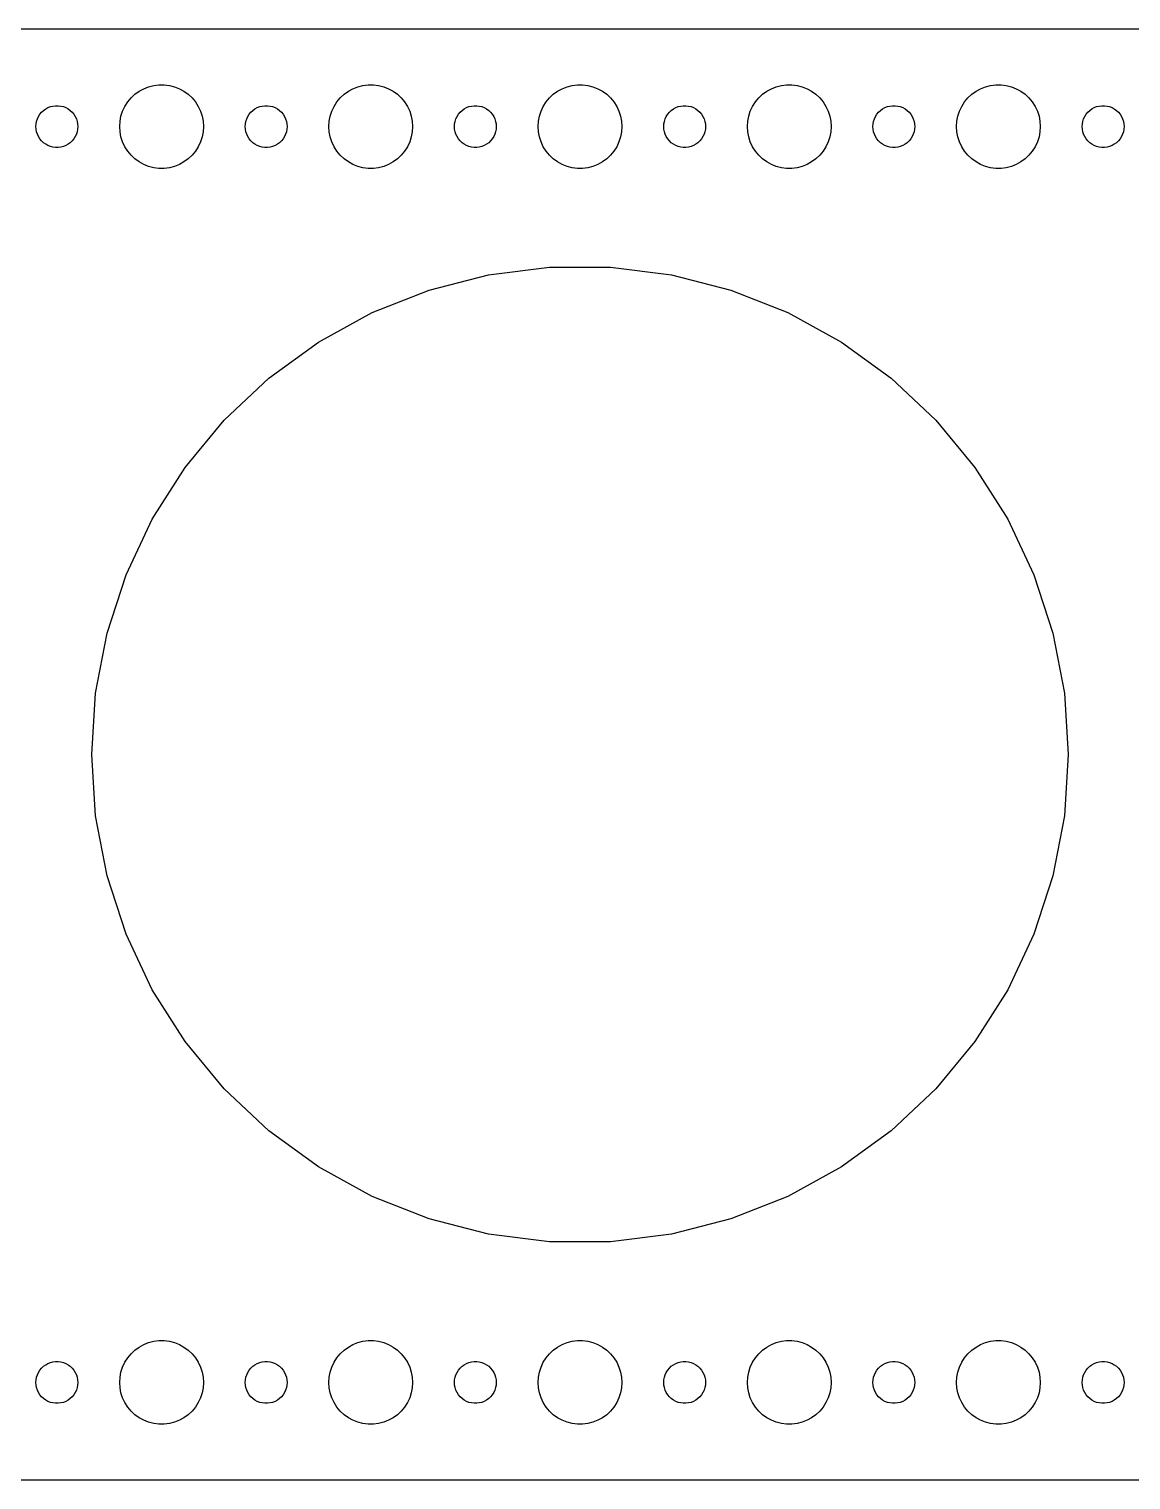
# Model space of a CAD drawing. Header units: metres. Extents: x -202 to 202, y 62 to 280.
# Drawn here: x -114.5 to -35.5, y 176 to 280 of the extents above; entities that cross this region are included whole.
import ezdxf

# ---------------------------------------------------------------- set-up
doc = ezdxf.new("R2010")
doc.units = ezdxf.units.M

msp = doc.modelspace()

# ---------------------------------------------------------------- linework, layer by layer
for p, q in [((197.314, 279.99), (-197.314, 279.99)), ((-106.607, 275.533), (-106.277, 275.714)), ((-106.277, 275.714), (-105.927, 275.853)), ((-105.927, 275.853), (-105.562, 275.947)), ((-105.562, 275.947), (-105.188, 275.994)), ((-105.188, 275.994), (-104.812, 275.994)), ((-104.812, 275.994), (-104.438, 275.947)), ((-104.438, 275.947), (-104.073, 275.853)), ((-104.073, 275.853), (-103.723, 275.714)), ((-103.723, 275.714), (-103.393, 275.533)), ((-91.6075, 275.533), (-91.2773, 275.714)), ((-91.2773, 275.714), (-90.927, 275.853)), ((-90.927, 275.853), (-90.5621, 275.947)), ((-90.5621, 275.947), (-90.1884, 275.994)), ((-90.1884, 275.994), (-89.8116, 275.994)), ((-89.8116, 275.994), (-89.4379, 275.947)), ((-89.4379, 275.947), (-89.073, 275.853)), ((-89.073, 275.853), (-88.7227, 275.714)), ((-88.7227, 275.714), (-88.3925, 275.533)), ((-76.6075, 275.533), (-76.2773, 275.714)), ((-76.2773, 275.714), (-75.927, 275.853)), ((-75.927, 275.853), (-75.5621, 275.947)), ((-75.5621, 275.947), (-75.1884, 275.994)), ((-75.1884, 275.994), (-74.8116, 275.994)), ((-74.8116, 275.994), (-74.4379, 275.947)), ((-74.4379, 275.947), (-74.073, 275.853)), ((-74.073, 275.853), (-73.7227, 275.714)), ((-73.7227, 275.714), (-73.3925, 275.533)), ((-61.6075, 275.533), (-61.2773, 275.714)), ((-61.2773, 275.714), (-60.927, 275.853)), ((-60.927, 275.853), (-60.5621, 275.947)), ((-60.5621, 275.947), (-60.1884, 275.994)), ((-60.1884, 275.994), (-59.8116, 275.994)), ((-59.8116, 275.994), (-59.4379, 275.947)), ((-59.4379, 275.947), (-59.0729, 275.853)), ((-59.0729, 275.853), (-58.7227, 275.714)), ((-58.7227, 275.714), (-58.3925, 275.533)), ((-46.6075, 275.533), (-46.2773, 275.714)), ((-46.2773, 275.714), (-45.927, 275.853)), ((-45.927, 275.853), (-45.5621, 275.947)), ((-45.5621, 275.947), (-45.1884, 275.994)), ((-45.1884, 275.994), (-44.8116, 275.994)), ((-44.8116, 275.994), (-44.4379, 275.947)), ((-44.4379, 275.947), (-44.0729, 275.853)), ((-44.0729, 275.853), (-43.7227, 275.714)), ((-43.7227, 275.714), (-43.3925, 275.533)), ((-107.629, 274.445), (-107.427, 274.763)), ((-107.427, 274.763), (-107.187, 275.054)), ((-107.187, 275.054), (-106.912, 275.312)), ((-106.912, 275.312), (-106.607, 275.533)), ((-103.393, 275.533), (-103.088, 275.312)), ((-103.088, 275.312), (-102.813, 275.054)), ((-102.813, 275.054), (-102.573, 274.763)), ((-102.573, 274.763), (-102.371, 274.445)), ((-92.6289, 274.445), (-92.427, 274.763)), ((-92.427, 274.763), (-92.1869, 275.054)), ((-92.1869, 275.054), (-91.9123, 275.312)), ((-91.9123, 275.312), (-91.6075, 275.533)), ((-88.3925, 275.533), (-88.0877, 275.312)), ((-88.0877, 275.312), (-87.8131, 275.054)), ((-87.8131, 275.054), (-87.573, 274.763)), ((-87.573, 274.763), (-87.3711, 274.445)), ((-77.6289, 274.445), (-77.427, 274.763)), ((-77.427, 274.763), (-77.1869, 275.054)), ((-77.1869, 275.054), (-76.9123, 275.312)), ((-76.9123, 275.312), (-76.6075, 275.533)), ((-73.3925, 275.533), (-73.0877, 275.312)), ((-73.0877, 275.312), (-72.8131, 275.054)), ((-72.8131, 275.054), (-72.573, 274.763)), ((-72.573, 274.763), (-72.3711, 274.445)), ((-62.6289, 274.445), (-62.427, 274.763)), ((-62.427, 274.763), (-62.1869, 275.054)), ((-62.1869, 275.054), (-61.9123, 275.312)), ((-61.9123, 275.312), (-61.6075, 275.533)), ((-58.3925, 275.533), (-58.0877, 275.312)), ((-58.0877, 275.312), (-57.8131, 275.054)), ((-57.8131, 275.054), (-57.5729, 274.763)), ((-57.5729, 274.763), (-57.3711, 274.445)), ((-47.6289, 274.445), (-47.427, 274.763)), ((-47.427, 274.763), (-47.1869, 275.054)), ((-47.1869, 275.054), (-46.9123, 275.312)), ((-46.9123, 275.312), (-46.6075, 275.533)), ((-43.3925, 275.533), (-43.0877, 275.312)), ((-43.0877, 275.312), (-42.8131, 275.054)), ((-42.8131, 275.054), (-42.5729, 274.763)), ((-42.5729, 274.763), (-42.3711, 274.445)), ((-113.953, 273.373), (-113.895, 273.552)), ((-113.895, 273.552), (-113.814, 273.723)), ((-113.814, 273.723), (-113.714, 273.882)), ((-113.714, 273.882), (-113.593, 274.027)), ((-113.593, 274.027), (-113.456, 274.156)), ((-113.456, 274.156), (-113.304, 274.266)), ((-113.304, 274.266), (-113.139, 274.357)), ((-113.139, 274.357), (-112.964, 274.427)), ((-112.964, 274.427), (-112.781, 274.473)), ((-112.781, 274.473), (-112.594, 274.497)), ((-112.594, 274.497), (-112.406, 274.497)), ((-112.406, 274.497), (-112.219, 274.473)), ((-112.219, 274.473), (-112.036, 274.427)), ((-112.036, 274.427), (-111.861, 274.357)), ((-111.861, 274.357), (-111.696, 274.266)), ((-111.696, 274.266), (-111.544, 274.156)), ((-111.544, 274.156), (-111.407, 274.027)), ((-111.407, 274.027), (-111.286, 273.882)), ((-111.286, 273.882), (-111.186, 273.723)), ((-111.186, 273.723), (-111.105, 273.552)), ((-111.105, 273.552), (-111.047, 273.373)), ((-107.976, 273.376), (-107.906, 273.746)), ((-107.906, 273.746), (-107.789, 274.104)), ((-107.789, 274.104), (-107.629, 274.445)), ((-102.371, 274.445), (-102.211, 274.104)), ((-102.211, 274.104), (-102.094, 273.746)), ((-102.094, 273.746), (-102.024, 273.376)), ((-98.9529, 273.373), (-98.8947, 273.552)), ((-98.8947, 273.552), (-98.8145, 273.723)), ((-98.8145, 273.723), (-98.7135, 273.882)), ((-98.7135, 273.882), (-98.5934, 274.027)), ((-98.5934, 274.027), (-98.4561, 274.156)), ((-98.4561, 274.156), (-98.3037, 274.266)), ((-98.3037, 274.266), (-98.1387, 274.357)), ((-98.1387, 274.357), (-97.9635, 274.427)), ((-97.9635, 274.427), (-97.7811, 274.473)), ((-97.7811, 274.473), (-97.5942, 274.497)), ((-97.5942, 274.497), (-97.4058, 274.497)), ((-97.4058, 274.497), (-97.2189, 274.473)), ((-97.2189, 274.473), (-97.0365, 274.427)), ((-97.0365, 274.427), (-96.8613, 274.357)), ((-96.8613, 274.357), (-96.6963, 274.266)), ((-96.6963, 274.266), (-96.5439, 274.156)), ((-96.5439, 274.156), (-96.4065, 274.027)), ((-96.4065, 274.027), (-96.2865, 273.882)), ((-96.2865, 273.882), (-96.1855, 273.723)), ((-96.1855, 273.723), (-96.1053, 273.552)), ((-96.1053, 273.552), (-96.0471, 273.373)), ((-92.9763, 273.376), (-92.9057, 273.746)), ((-92.9057, 273.746), (-92.7893, 274.104)), ((-92.7893, 274.104), (-92.6289, 274.445)), ((-87.3711, 274.445), (-87.2107, 274.104)), ((-87.2107, 274.104), (-87.0943, 273.746)), ((-87.0943, 273.746), (-87.0237, 273.376)), ((-83.9529, 273.373), (-83.8947, 273.552)), ((-83.8947, 273.552), (-83.8145, 273.723)), ((-83.8145, 273.723), (-83.7135, 273.882)), ((-83.7135, 273.882), (-83.5934, 274.027)), ((-83.5934, 274.027), (-83.4561, 274.156)), ((-83.4561, 274.156), (-83.3037, 274.266)), ((-83.3037, 274.266), (-83.1387, 274.357)), ((-83.1387, 274.357), (-82.9635, 274.427)), ((-82.9635, 274.427), (-82.7811, 274.473)), ((-82.7811, 274.473), (-82.5942, 274.497)), ((-82.5942, 274.497), (-82.4058, 274.497)), ((-82.4058, 274.497), (-82.2189, 274.473)), ((-82.2189, 274.473), (-82.0365, 274.427)), ((-82.0365, 274.427), (-81.8613, 274.357)), ((-81.8613, 274.357), (-81.6963, 274.266)), ((-81.6963, 274.266), (-81.5439, 274.156)), ((-81.5439, 274.156), (-81.4065, 274.027)), ((-81.4065, 274.027), (-81.2865, 273.882)), ((-81.2865, 273.882), (-81.1855, 273.723)), ((-81.1855, 273.723), (-81.1053, 273.552)), ((-81.1053, 273.552), (-81.0471, 273.373)), ((-77.9763, 273.376), (-77.9057, 273.746)), ((-77.9057, 273.746), (-77.7893, 274.104)), ((-77.7893, 274.104), (-77.6289, 274.445)), ((-72.3711, 274.445), (-72.2107, 274.104)), ((-72.2107, 274.104), (-72.0943, 273.746)), ((-72.0943, 273.746), (-72.0237, 273.376)), ((-68.9529, 273.373), (-68.8947, 273.552)), ((-68.8947, 273.552), (-68.8145, 273.723)), ((-68.8145, 273.723), (-68.7135, 273.882)), ((-68.7135, 273.882), (-68.5934, 274.027)), ((-68.5934, 274.027), (-68.4561, 274.156)), ((-68.4561, 274.156), (-68.3037, 274.266)), ((-68.3037, 274.266), (-68.1387, 274.357)), ((-68.1387, 274.357), (-67.9635, 274.427)), ((-67.9635, 274.427), (-67.7811, 274.473)), ((-67.7811, 274.473), (-67.5942, 274.497)), ((-67.5942, 274.497), (-67.4058, 274.497)), ((-67.4058, 274.497), (-67.2189, 274.473)), ((-67.2189, 274.473), (-67.0365, 274.427)), ((-67.0365, 274.427), (-66.8613, 274.357)), ((-66.8613, 274.357), (-66.6963, 274.266)), ((-66.6963, 274.266), (-66.5439, 274.156)), ((-66.5439, 274.156), (-66.4065, 274.027)), ((-66.4065, 274.027), (-66.2865, 273.882)), ((-66.2865, 273.882), (-66.1855, 273.723)), ((-66.1855, 273.723), (-66.1053, 273.552)), ((-66.1053, 273.552), (-66.0471, 273.373)), ((-62.9763, 273.376), (-62.9057, 273.746)), ((-62.9057, 273.746), (-62.7893, 274.104)), ((-62.7893, 274.104), (-62.6289, 274.445)), ((-57.3711, 274.445), (-57.2107, 274.104)), ((-57.2107, 274.104), (-57.0942, 273.746)), ((-57.0942, 273.746), (-57.0237, 273.376)), ((-53.9529, 273.373), (-53.8947, 273.552)), ((-53.8947, 273.552), (-53.8145, 273.723)), ((-53.8145, 273.723), (-53.7135, 273.882)), ((-53.7135, 273.882), (-53.5934, 274.027)), ((-53.5934, 274.027), (-53.4561, 274.156)), ((-53.4561, 274.156), (-53.3037, 274.266)), ((-53.3037, 274.266), (-53.1387, 274.357)), ((-53.1387, 274.357), (-52.9635, 274.427)), ((-52.9635, 274.427), (-52.7811, 274.473)), ((-52.7811, 274.473), (-52.5942, 274.497)), ((-52.5942, 274.497), (-52.4058, 274.497)), ((-52.4058, 274.497), (-52.2189, 274.473)), ((-52.2189, 274.473), (-52.0365, 274.427)), ((-52.0365, 274.427), (-51.8613, 274.357)), ((-51.8613, 274.357), (-51.6963, 274.266)), ((-51.6963, 274.266), (-51.5439, 274.156)), ((-51.5439, 274.156), (-51.4065, 274.027)), ((-51.4065, 274.027), (-51.2865, 273.882)), ((-51.2865, 273.882), (-51.1855, 273.723)), ((-51.1855, 273.723), (-51.1053, 273.552)), ((-51.1053, 273.552), (-51.0471, 273.373)), ((-47.9763, 273.376), (-47.9057, 273.746)), ((-47.9057, 273.746), (-47.7893, 274.104)), ((-47.7893, 274.104), (-47.6289, 274.445)), ((-42.3711, 274.445), (-42.2107, 274.104)), ((-42.2107, 274.104), (-42.0942, 273.746)), ((-42.0942, 273.746), (-42.0237, 273.376)), ((-38.9529, 273.373), (-38.8947, 273.552)), ((-38.8947, 273.552), (-38.8145, 273.723)), ((-38.8145, 273.723), (-38.7135, 273.882)), ((-38.7135, 273.882), (-38.5934, 274.027)), ((-38.5934, 274.027), (-38.4561, 274.156)), ((-38.4561, 274.156), (-38.3037, 274.266)), ((-38.3037, 274.266), (-38.1387, 274.357)), ((-38.1387, 274.357), (-37.9635, 274.427)), ((-37.9635, 274.427), (-37.7811, 274.473)), ((-37.7811, 274.473), (-37.5942, 274.497)), ((-37.5942, 274.497), (-37.4058, 274.497)), ((-37.4058, 274.497), (-37.2189, 274.473)), ((-37.2189, 274.473), (-37.0365, 274.427)), ((-37.0365, 274.427), (-36.8613, 274.357)), ((-36.8613, 274.357), (-36.6963, 274.266)), ((-36.6963, 274.266), (-36.5439, 274.156)), ((-36.5439, 274.156), (-36.4065, 274.027)), ((-36.4065, 274.027), (-36.2865, 273.882)), ((-36.2865, 273.882), (-36.1855, 273.723)), ((-36.1855, 273.723), (-36.1053, 273.552)), ((-36.1053, 273.552), (-36.0471, 273.373)), ((-114, 273), (-113.988, 273.188)), ((-113.988, 272.812), (-114, 273)), ((-113.988, 273.188), (-113.953, 273.373)), ((-113.953, 272.627), (-113.988, 272.812)), ((-113.895, 272.448), (-113.953, 272.627)), ((-113.814, 272.277), (-113.895, 272.448)), ((-111.105, 272.448), (-111.186, 272.277)), ((-111.047, 272.627), (-111.105, 272.448)), ((-111.047, 273.373), (-111.012, 273.188)), ((-111.012, 272.812), (-111.047, 272.627)), ((-111.012, 273.188), (-111, 273)), ((-111, 273), (-111.012, 272.812)), ((-108, 273), (-107.976, 273.376)), ((-107.976, 272.624), (-108, 273)), ((-107.906, 272.254), (-107.976, 272.624)), ((-102.024, 272.624), (-102.094, 272.254)), ((-102.024, 273.376), (-102, 273)), ((-102, 273), (-102.024, 272.624)), ((-99, 273), (-98.9882, 273.188)), ((-98.9882, 272.812), (-99, 273)), ((-98.9882, 273.188), (-98.9529, 273.373)), ((-98.9529, 272.627), (-98.9882, 272.812)), ((-98.8947, 272.448), (-98.9529, 272.627)), ((-98.8145, 272.277), (-98.8947, 272.448)), ((-96.1053, 272.448), (-96.1855, 272.277)), ((-96.0471, 272.627), (-96.1053, 272.448)), ((-96.0471, 273.373), (-96.0118, 273.188)), ((-96.0118, 272.812), (-96.0471, 272.627)), ((-96.0118, 273.188), (-96, 273)), ((-96, 273), (-96.0118, 272.812)), ((-93, 273), (-92.9763, 273.376)), ((-92.9763, 272.624), (-93, 273)), ((-92.9057, 272.254), (-92.9763, 272.624)), ((-87.0237, 272.624), (-87.0943, 272.254)), ((-87.0237, 273.376), (-87, 273)), ((-87, 273), (-87.0237, 272.624)), ((-84, 273), (-83.9882, 273.188)), ((-83.9882, 272.812), (-84, 273)), ((-83.9882, 273.188), (-83.9529, 273.373)), ((-83.9529, 272.627), (-83.9882, 272.812)), ((-83.8947, 272.448), (-83.9529, 272.627)), ((-83.8145, 272.277), (-83.8947, 272.448)), ((-81.1053, 272.448), (-81.1855, 272.277)), ((-81.0471, 272.627), (-81.1053, 272.448)), ((-81.0471, 273.373), (-81.0118, 273.188)), ((-81.0118, 272.812), (-81.0471, 272.627)), ((-81.0118, 273.188), (-81, 273)), ((-81, 273), (-81.0118, 272.812)), ((-78, 273), (-77.9763, 273.376)), ((-77.9763, 272.624), (-78, 273)), ((-77.9057, 272.254), (-77.9763, 272.624)), ((-72.0237, 272.624), (-72.0943, 272.254)), ((-72.0237, 273.376), (-72, 273)), ((-72, 273), (-72.0237, 272.624)), ((-69, 273), (-68.9882, 273.188)), ((-68.9882, 272.812), (-69, 273)), ((-68.9882, 273.188), (-68.9529, 273.373)), ((-68.9529, 272.627), (-68.9882, 272.812)), ((-68.8947, 272.448), (-68.9529, 272.627)), ((-68.8145, 272.277), (-68.8947, 272.448)), ((-66.1053, 272.448), (-66.1855, 272.277)), ((-66.0471, 272.627), (-66.1053, 272.448)), ((-66.0471, 273.373), (-66.0118, 273.188)), ((-66.0118, 272.812), (-66.0471, 272.627)), ((-66.0118, 273.188), (-66, 273)), ((-66, 273), (-66.0118, 272.812)), ((-63, 273), (-62.9763, 273.376)), ((-62.9763, 272.624), (-63, 273)), ((-62.9057, 272.254), (-62.9763, 272.624)), ((-57.0237, 272.624), (-57.0942, 272.254)), ((-57.0237, 273.376), (-57, 273)), ((-57, 273), (-57.0237, 272.624)), ((-54, 273), (-53.9882, 273.188)), ((-53.9882, 272.812), (-54, 273)), ((-53.9882, 273.188), (-53.9529, 273.373)), ((-53.9529, 272.627), (-53.9882, 272.812)), ((-53.8947, 272.448), (-53.9529, 272.627)), ((-53.8145, 272.277), (-53.8947, 272.448)), ((-51.1053, 272.448), (-51.1855, 272.277)), ((-51.0471, 272.627), (-51.1053, 272.448)), ((-51.0471, 273.373), (-51.0118, 273.188)), ((-51.0118, 272.812), (-51.0471, 272.627)), ((-51.0118, 273.188), (-51, 273)), ((-51, 273), (-51.0118, 272.812)), ((-48, 273), (-47.9763, 273.376)), ((-47.9763, 272.624), (-48, 273)), ((-47.9057, 272.254), (-47.9763, 272.624)), ((-42.0237, 272.624), (-42.0942, 272.254)), ((-42.0237, 273.376), (-42, 273)), ((-42, 273), (-42.0237, 272.624)), ((-39, 273), (-38.9882, 273.188)), ((-38.9882, 272.812), (-39, 273)), ((-38.9882, 273.188), (-38.9529, 273.373)), ((-38.9529, 272.627), (-38.9882, 272.812)), ((-38.8947, 272.448), (-38.9529, 272.627)), ((-38.8145, 272.277), (-38.8947, 272.448)), ((-36.1053, 272.448), (-36.1855, 272.277)), ((-36.0471, 272.627), (-36.1053, 272.448)), ((-36.0471, 273.373), (-36.0118, 273.188)), ((-36.0118, 272.812), (-36.0471, 272.627)), ((-36.0118, 273.188), (-36, 273)), ((-36, 273), (-36.0118, 272.812)), ((-113.714, 272.118), (-113.814, 272.277)), ((-113.593, 271.973), (-113.714, 272.118)), ((-113.456, 271.844), (-113.593, 271.973)), ((-113.304, 271.734), (-113.456, 271.844)), ((-113.139, 271.643), (-113.304, 271.734)), ((-112.964, 271.573), (-113.139, 271.643)), ((-112.781, 271.527), (-112.964, 271.573)), ((-112.594, 271.503), (-112.781, 271.527)), ((-112.406, 271.503), (-112.594, 271.503)), ((-112.219, 271.527), (-112.406, 271.503)), ((-112.036, 271.573), (-112.219, 271.527)), ((-111.861, 271.643), (-112.036, 271.573)), ((-111.696, 271.734), (-111.861, 271.643)), ((-111.544, 271.844), (-111.696, 271.734)), ((-111.407, 271.973), (-111.544, 271.844)), ((-111.286, 272.118), (-111.407, 271.973)), ((-111.186, 272.277), (-111.286, 272.118)), ((-107.789, 271.896), (-107.906, 272.254)), ((-107.629, 271.555), (-107.789, 271.896)), ((-107.427, 271.237), (-107.629, 271.555)), ((-102.371, 271.555), (-102.573, 271.237)), ((-102.211, 271.896), (-102.371, 271.555)), ((-102.094, 272.254), (-102.211, 271.896)), ((-98.7135, 272.118), (-98.8145, 272.277)), ((-98.5934, 271.973), (-98.7135, 272.118)), ((-98.4561, 271.844), (-98.5934, 271.973)), ((-98.3037, 271.734), (-98.4561, 271.844)), ((-98.1387, 271.643), (-98.3037, 271.734)), ((-97.9635, 271.573), (-98.1387, 271.643)), ((-97.7811, 271.527), (-97.9635, 271.573)), ((-97.5942, 271.503), (-97.7811, 271.527)), ((-97.4058, 271.503), (-97.5942, 271.503)), ((-97.2189, 271.527), (-97.4058, 271.503)), ((-97.0365, 271.573), (-97.2189, 271.527)), ((-96.8613, 271.643), (-97.0365, 271.573)), ((-96.6963, 271.734), (-96.8613, 271.643)), ((-96.5439, 271.844), (-96.6963, 271.734)), ((-96.4065, 271.973), (-96.5439, 271.844)), ((-96.2865, 272.118), (-96.4065, 271.973)), ((-96.1855, 272.277), (-96.2865, 272.118)), ((-92.7893, 271.896), (-92.9057, 272.254)), ((-92.6289, 271.555), (-92.7893, 271.896)), ((-92.427, 271.237), (-92.6289, 271.555)), ((-87.3711, 271.555), (-87.573, 271.237)), ((-87.2107, 271.896), (-87.3711, 271.555)), ((-87.0943, 272.254), (-87.2107, 271.896)), ((-83.7135, 272.118), (-83.8145, 272.277)), ((-83.5934, 271.973), (-83.7135, 272.118)), ((-83.4561, 271.844), (-83.5934, 271.973)), ((-83.3037, 271.734), (-83.4561, 271.844)), ((-83.1387, 271.643), (-83.3037, 271.734)), ((-82.9635, 271.573), (-83.1387, 271.643)), ((-82.7811, 271.527), (-82.9635, 271.573)), ((-82.5942, 271.503), (-82.7811, 271.527)), ((-82.4058, 271.503), (-82.5942, 271.503)), ((-82.2189, 271.527), (-82.4058, 271.503)), ((-82.0365, 271.573), (-82.2189, 271.527)), ((-81.8613, 271.643), (-82.0365, 271.573)), ((-81.6963, 271.734), (-81.8613, 271.643)), ((-81.5439, 271.844), (-81.6963, 271.734)), ((-81.4065, 271.973), (-81.5439, 271.844)), ((-81.2865, 272.118), (-81.4065, 271.973)), ((-81.1855, 272.277), (-81.2865, 272.118)), ((-77.7893, 271.896), (-77.9057, 272.254)), ((-77.6289, 271.555), (-77.7893, 271.896)), ((-77.427, 271.237), (-77.6289, 271.555)), ((-72.3711, 271.555), (-72.573, 271.237)), ((-72.2107, 271.896), (-72.3711, 271.555)), ((-72.0943, 272.254), (-72.2107, 271.896)), ((-68.7135, 272.118), (-68.8145, 272.277)), ((-68.5934, 271.973), (-68.7135, 272.118)), ((-68.4561, 271.844), (-68.5934, 271.973)), ((-68.3037, 271.734), (-68.4561, 271.844)), ((-68.1387, 271.643), (-68.3037, 271.734)), ((-67.9635, 271.573), (-68.1387, 271.643)), ((-67.7811, 271.527), (-67.9635, 271.573)), ((-67.5942, 271.503), (-67.7811, 271.527)), ((-67.4058, 271.503), (-67.5942, 271.503)), ((-67.2189, 271.527), (-67.4058, 271.503)), ((-67.0365, 271.573), (-67.2189, 271.527)), ((-66.8613, 271.643), (-67.0365, 271.573)), ((-66.6963, 271.734), (-66.8613, 271.643)), ((-66.5439, 271.844), (-66.6963, 271.734)), ((-66.4065, 271.973), (-66.5439, 271.844)), ((-66.2865, 272.118), (-66.4065, 271.973)), ((-66.1855, 272.277), (-66.2865, 272.118)), ((-62.7893, 271.896), (-62.9057, 272.254)), ((-62.6289, 271.555), (-62.7893, 271.896)), ((-62.427, 271.237), (-62.6289, 271.555)), ((-57.3711, 271.555), (-57.5729, 271.237)), ((-57.2107, 271.896), (-57.3711, 271.555)), ((-57.0942, 272.254), (-57.2107, 271.896)), ((-53.7135, 272.118), (-53.8145, 272.277)), ((-53.5934, 271.973), (-53.7135, 272.118)), ((-53.4561, 271.844), (-53.5934, 271.973)), ((-53.3037, 271.734), (-53.4561, 271.844)), ((-53.1387, 271.643), (-53.3037, 271.734)), ((-52.9635, 271.573), (-53.1387, 271.643)), ((-52.7811, 271.527), (-52.9635, 271.573)), ((-52.5942, 271.503), (-52.7811, 271.527)), ((-52.4058, 271.503), (-52.5942, 271.503)), ((-52.2189, 271.527), (-52.4058, 271.503)), ((-52.0365, 271.573), (-52.2189, 271.527)), ((-51.8613, 271.643), (-52.0365, 271.573)), ((-51.6963, 271.734), (-51.8613, 271.643)), ((-51.5439, 271.844), (-51.6963, 271.734)), ((-51.4065, 271.973), (-51.5439, 271.844)), ((-51.2865, 272.118), (-51.4065, 271.973)), ((-51.1855, 272.277), (-51.2865, 272.118)), ((-47.7893, 271.896), (-47.9057, 272.254)), ((-47.6289, 271.555), (-47.7893, 271.896)), ((-47.427, 271.237), (-47.6289, 271.555)), ((-42.3711, 271.555), (-42.5729, 271.237)), ((-42.2107, 271.896), (-42.3711, 271.555)), ((-42.0942, 272.254), (-42.2107, 271.896)), ((-38.7135, 272.118), (-38.8145, 272.277)), ((-38.5934, 271.973), (-38.7135, 272.118)), ((-38.4561, 271.844), (-38.5934, 271.973)), ((-38.3037, 271.734), (-38.4561, 271.844)), ((-38.1387, 271.643), (-38.3037, 271.734)), ((-37.9635, 271.573), (-38.1387, 271.643)), ((-37.7811, 271.527), (-37.9635, 271.573)), ((-37.5942, 271.503), (-37.7811, 271.527)), ((-37.4058, 271.503), (-37.5942, 271.503)), ((-37.2189, 271.527), (-37.4058, 271.503)), ((-37.0365, 271.573), (-37.2189, 271.527)), ((-36.8613, 271.643), (-37.0365, 271.573)), ((-36.6963, 271.734), (-36.8613, 271.643)), ((-36.5439, 271.844), (-36.6963, 271.734)), ((-36.4065, 271.973), (-36.5439, 271.844)), ((-36.2865, 272.118), (-36.4065, 271.973)), ((-36.1855, 272.277), (-36.2865, 272.118)), ((-107.187, 270.946), (-107.427, 271.237)), ((-106.912, 270.688), (-107.187, 270.946)), ((-106.607, 270.467), (-106.912, 270.688)), ((-106.277, 270.286), (-106.607, 270.467)), ((-103.393, 270.467), (-103.723, 270.286)), ((-103.088, 270.688), (-103.393, 270.467)), ((-102.813, 270.946), (-103.088, 270.688)), ((-102.573, 271.237), (-102.813, 270.946)), ((-92.1869, 270.946), (-92.427, 271.237)), ((-91.9123, 270.688), (-92.1869, 270.946)), ((-91.6075, 270.467), (-91.9123, 270.688)), ((-91.2773, 270.286), (-91.6075, 270.467)), ((-88.3925, 270.467), (-88.7227, 270.286)), ((-88.0877, 270.688), (-88.3925, 270.467)), ((-87.8131, 270.946), (-88.0877, 270.688)), ((-87.573, 271.237), (-87.8131, 270.946)), ((-77.1869, 270.946), (-77.427, 271.237)), ((-76.9123, 270.688), (-77.1869, 270.946)), ((-76.6075, 270.467), (-76.9123, 270.688)), ((-76.2773, 270.286), (-76.6075, 270.467)), ((-73.3925, 270.467), (-73.7227, 270.286)), ((-73.0877, 270.688), (-73.3925, 270.467)), ((-72.8131, 270.946), (-73.0877, 270.688)), ((-72.573, 271.237), (-72.8131, 270.946)), ((-62.1869, 270.946), (-62.427, 271.237)), ((-61.9123, 270.688), (-62.1869, 270.946)), ((-61.6075, 270.467), (-61.9123, 270.688)), ((-61.2773, 270.286), (-61.6075, 270.467)), ((-58.3925, 270.467), (-58.7227, 270.286)), ((-58.0877, 270.688), (-58.3925, 270.467)), ((-57.8131, 270.946), (-58.0877, 270.688)), ((-57.5729, 271.237), (-57.8131, 270.946)), ((-47.1869, 270.946), (-47.427, 271.237)), ((-46.9123, 270.688), (-47.1869, 270.946)), ((-46.6075, 270.467), (-46.9123, 270.688)), ((-46.2773, 270.286), (-46.6075, 270.467)), ((-43.3925, 270.467), (-43.7227, 270.286)), ((-43.0877, 270.688), (-43.3925, 270.467)), ((-42.8131, 270.946), (-43.0877, 270.688)), ((-42.5729, 271.237), (-42.8131, 270.946)), ((-105.927, 270.147), (-106.277, 270.286)), ((-105.562, 270.053), (-105.927, 270.147)), ((-105.188, 270.006), (-105.562, 270.053)), ((-104.812, 270.006), (-105.188, 270.006)), ((-104.438, 270.053), (-104.812, 270.006)), ((-104.073, 270.147), (-104.438, 270.053)), ((-103.723, 270.286), (-104.073, 270.147)), ((-90.927, 270.147), (-91.2773, 270.286)), ((-90.5621, 270.053), (-90.927, 270.147)), ((-90.1884, 270.006), (-90.5621, 270.053)), ((-89.8116, 270.006), (-90.1884, 270.006)), ((-89.4379, 270.053), (-89.8116, 270.006)), ((-89.073, 270.147), (-89.4379, 270.053)), ((-88.7227, 270.286), (-89.073, 270.147)), ((-75.927, 270.147), (-76.2773, 270.286)), ((-75.5621, 270.053), (-75.927, 270.147)), ((-75.1884, 270.006), (-75.5621, 270.053)), ((-74.8116, 270.006), (-75.1884, 270.006)), ((-74.4379, 270.053), (-74.8116, 270.006)), ((-74.073, 270.147), (-74.4379, 270.053)), ((-73.7227, 270.286), (-74.073, 270.147)), ((-60.927, 270.147), (-61.2773, 270.286)), ((-60.5621, 270.053), (-60.927, 270.147)), ((-60.1884, 270.006), (-60.5621, 270.053)), ((-59.8116, 270.006), (-60.1884, 270.006)), ((-59.4379, 270.053), (-59.8116, 270.006)), ((-59.0729, 270.147), (-59.4379, 270.053)), ((-58.7227, 270.286), (-59.0729, 270.147)), ((-45.927, 270.147), (-46.2773, 270.286)), ((-45.5621, 270.053), (-45.927, 270.147)), ((-45.1884, 270.006), (-45.5621, 270.053)), ((-44.8116, 270.006), (-45.1884, 270.006)), ((-44.4379, 270.053), (-44.8116, 270.006)), ((-44.0729, 270.147), (-44.4379, 270.053)), ((-43.7227, 270.286), (-44.0729, 270.147)), ((-85.8156, 261.287), (-81.5583, 262.38)), ((-81.5583, 262.38), (-77.1977, 262.931)), ((-77.1977, 262.931), (-72.8023, 262.931)), ((-72.8023, 262.931), (-68.4417, 262.38)), ((-68.4417, 262.38), (-64.1844, 261.287)), ((-89.9023, 259.669), (-85.8156, 261.287)), ((-64.1844, 261.287), (-60.0977, 259.669)), ((-93.7539, 257.551), (-89.9023, 259.669)), ((-60.0977, 259.669), (-56.2461, 257.551)), ((-97.3098, 254.968), (-93.7539, 257.551)), ((-56.2461, 257.551), (-52.6902, 254.968)), ((-100.514, 251.959), (-97.3098, 254.968)), ((-52.6902, 254.968), (-49.4861, 251.959)), ((-103.316, 248.572), (-100.514, 251.959)), ((-49.4861, 251.959), (-46.6844, 248.572)), ((-105.671, 244.861), (-103.316, 248.572)), ((-46.6844, 248.572), (-44.3293, 244.861)), ((-107.542, 240.884), (-105.671, 244.861)), ((-44.3293, 244.861), (-42.4578, 240.884)), ((-108.9, 236.704), (-107.542, 240.884)), ((-42.4578, 240.884), (-41.0996, 236.704)), ((-109.724, 232.387), (-108.9, 236.704)), ((-41.0996, 236.704), (-40.276, 232.387)), ((-110, 228), (-109.724, 232.387)), ((-40.276, 232.387), (-40, 228)), ((-109.724, 223.613), (-110, 228)), ((-40, 228), (-40.276, 223.613)), ((-108.9, 219.296), (-109.724, 223.613)), ((-40.276, 223.613), (-41.0996, 219.296)), ((-107.542, 215.116), (-108.9, 219.296)), ((-41.0996, 219.296), (-42.4578, 215.116)), ((-105.671, 211.139), (-107.542, 215.116)), ((-42.4578, 215.116), (-44.3293, 211.139)), ((-103.316, 207.428), (-105.671, 211.139)), ((-44.3293, 211.139), (-46.6844, 207.428)), ((-100.514, 204.041), (-103.316, 207.428)), ((-46.6844, 207.428), (-49.4861, 204.041)), ((-97.3098, 201.032), (-100.514, 204.041)), ((-49.4861, 204.041), (-52.6902, 201.032)), ((-93.7539, 198.449), (-97.3098, 201.032)), ((-52.6902, 201.032), (-56.2461, 198.449)), ((-89.9023, 196.331), (-93.7539, 198.449)), ((-56.2461, 198.449), (-60.0977, 196.331)), ((-85.8156, 194.713), (-89.9023, 196.331)), ((-60.0977, 196.331), (-64.1844, 194.713)), ((-81.5583, 193.62), (-85.8156, 194.713)), ((-64.1844, 194.713), (-68.4417, 193.62)), ((-77.1977, 193.069), (-81.5583, 193.62)), ((-68.4417, 193.62), (-72.8023, 193.069)), ((-72.8023, 193.069), (-77.1977, 193.069)), ((-107.187, 185.054), (-106.912, 185.312)), ((-106.912, 185.312), (-106.607, 185.533)), ((-106.607, 185.533), (-106.277, 185.714)), ((-106.277, 185.714), (-105.927, 185.853)), ((-105.927, 185.853), (-105.562, 185.947)), ((-105.562, 185.947), (-105.188, 185.994)), ((-105.188, 185.994), (-104.812, 185.994)), ((-104.812, 185.994), (-104.438, 185.947)), ((-104.438, 185.947), (-104.073, 185.853)), ((-104.073, 185.853), (-103.723, 185.714)), ((-103.723, 185.714), (-103.393, 185.533)), ((-103.393, 185.533), (-103.088, 185.312)), ((-103.088, 185.312), (-102.813, 185.054)), ((-92.1869, 185.054), (-91.9123, 185.312)), ((-91.9123, 185.312), (-91.6075, 185.533)), ((-91.6075, 185.533), (-91.2773, 185.714)), ((-91.2773, 185.714), (-90.927, 185.853)), ((-90.927, 185.853), (-90.5621, 185.947)), ((-90.5621, 185.947), (-90.1884, 185.994)), ((-90.1884, 185.994), (-89.8116, 185.994)), ((-89.8116, 185.994), (-89.4379, 185.947)), ((-89.4379, 185.947), (-89.073, 185.853)), ((-89.073, 185.853), (-88.7227, 185.714)), ((-88.7227, 185.714), (-88.3925, 185.533)), ((-88.3925, 185.533), (-88.0877, 185.312)), ((-88.0877, 185.312), (-87.8131, 185.054)), ((-77.1869, 185.054), (-76.9123, 185.312)), ((-76.9123, 185.312), (-76.6075, 185.533)), ((-76.6075, 185.533), (-76.2773, 185.714)), ((-76.2773, 185.714), (-75.927, 185.853)), ((-75.927, 185.853), (-75.5621, 185.947)), ((-75.5621, 185.947), (-75.1884, 185.994)), ((-75.1884, 185.994), (-74.8116, 185.994)), ((-74.8116, 185.994), (-74.4379, 185.947)), ((-74.4379, 185.947), (-74.073, 185.853)), ((-74.073, 185.853), (-73.7227, 185.714)), ((-73.7227, 185.714), (-73.3925, 185.533)), ((-73.3925, 185.533), (-73.0877, 185.312)), ((-73.0877, 185.312), (-72.8131, 185.054)), ((-62.1869, 185.054), (-61.9123, 185.312)), ((-61.9123, 185.312), (-61.6075, 185.533)), ((-61.6075, 185.533), (-61.2773, 185.714)), ((-61.2773, 185.714), (-60.927, 185.853)), ((-60.927, 185.853), (-60.5621, 185.947)), ((-60.5621, 185.947), (-60.1884, 185.994)), ((-60.1884, 185.994), (-59.8116, 185.994)), ((-59.8116, 185.994), (-59.4379, 185.947)), ((-59.4379, 185.947), (-59.0729, 185.853)), ((-59.0729, 185.853), (-58.7227, 185.714)), ((-58.7227, 185.714), (-58.3925, 185.533)), ((-58.3925, 185.533), (-58.0877, 185.312)), ((-58.0877, 185.312), (-57.8131, 185.054)), ((-47.1869, 185.054), (-46.9123, 185.312)), ((-46.9123, 185.312), (-46.6075, 185.533)), ((-46.6075, 185.533), (-46.2773, 185.714)), ((-46.2773, 185.714), (-45.927, 185.853)), ((-45.927, 185.853), (-45.5621, 185.947)), ((-45.5621, 185.947), (-45.1884, 185.994)), ((-45.1884, 185.994), (-44.8116, 185.994)), ((-44.8116, 185.994), (-44.4379, 185.947)), ((-44.4379, 185.947), (-44.0729, 185.853)), ((-44.0729, 185.853), (-43.7227, 185.714)), ((-43.7227, 185.714), (-43.3925, 185.533)), ((-43.3925, 185.533), (-43.0877, 185.312)), ((-43.0877, 185.312), (-42.8131, 185.054)), ((-113.593, 184.027), (-113.456, 184.156)), ((-113.456, 184.156), (-113.304, 184.266)), ((-113.304, 184.266), (-113.139, 184.357)), ((-113.139, 184.357), (-112.964, 184.427)), ((-112.964, 184.427), (-112.781, 184.473)), ((-112.781, 184.473), (-112.594, 184.497)), ((-112.594, 184.497), (-112.406, 184.497)), ((-112.406, 184.497), (-112.219, 184.473)), ((-112.219, 184.473), (-112.036, 184.427)), ((-112.036, 184.427), (-111.861, 184.357)), ((-111.861, 184.357), (-111.696, 184.266)), ((-111.696, 184.266), (-111.544, 184.156)), ((-111.544, 184.156), (-111.407, 184.027)), ((-107.906, 183.746), (-107.789, 184.104)), ((-107.789, 184.104), (-107.629, 184.445)), ((-107.629, 184.445), (-107.427, 184.763)), ((-107.427, 184.763), (-107.187, 185.054)), ((-102.813, 185.054), (-102.573, 184.763)), ((-102.573, 184.763), (-102.371, 184.445)), ((-102.371, 184.445), (-102.211, 184.104)), ((-102.211, 184.104), (-102.094, 183.746)), ((-98.5934, 184.027), (-98.4561, 184.156)), ((-98.4561, 184.156), (-98.3037, 184.266)), ((-98.3037, 184.266), (-98.1387, 184.357)), ((-98.1387, 184.357), (-97.9635, 184.427)), ((-97.9635, 184.427), (-97.7811, 184.473)), ((-97.7811, 184.473), (-97.5942, 184.497)), ((-97.5942, 184.497), (-97.4058, 184.497)), ((-97.4058, 184.497), (-97.2189, 184.473)), ((-97.2189, 184.473), (-97.0365, 184.427)), ((-97.0365, 184.427), (-96.8613, 184.357)), ((-96.8613, 184.357), (-96.6963, 184.266)), ((-96.6963, 184.266), (-96.5439, 184.156)), ((-96.5439, 184.156), (-96.4065, 184.027)), ((-92.9057, 183.746), (-92.7893, 184.104)), ((-92.7893, 184.104), (-92.6289, 184.445)), ((-92.6289, 184.445), (-92.427, 184.763)), ((-92.427, 184.763), (-92.1869, 185.054)), ((-87.8131, 185.054), (-87.573, 184.763)), ((-87.573, 184.763), (-87.3711, 184.445)), ((-87.3711, 184.445), (-87.2107, 184.104)), ((-87.2107, 184.104), (-87.0943, 183.746)), ((-83.5934, 184.027), (-83.4561, 184.156)), ((-83.4561, 184.156), (-83.3037, 184.266)), ((-83.3037, 184.266), (-83.1387, 184.357)), ((-83.1387, 184.357), (-82.9635, 184.427)), ((-82.9635, 184.427), (-82.7811, 184.473)), ((-82.7811, 184.473), (-82.5942, 184.497)), ((-82.5942, 184.497), (-82.4058, 184.497)), ((-82.4058, 184.497), (-82.2189, 184.473)), ((-82.2189, 184.473), (-82.0365, 184.427)), ((-82.0365, 184.427), (-81.8613, 184.357)), ((-81.8613, 184.357), (-81.6963, 184.266)), ((-81.6963, 184.266), (-81.5439, 184.156)), ((-81.5439, 184.156), (-81.4065, 184.027)), ((-77.9057, 183.746), (-77.7893, 184.104)), ((-77.7893, 184.104), (-77.6289, 184.445)), ((-77.6289, 184.445), (-77.427, 184.763)), ((-77.427, 184.763), (-77.1869, 185.054)), ((-72.8131, 185.054), (-72.573, 184.763)), ((-72.573, 184.763), (-72.3711, 184.445)), ((-72.3711, 184.445), (-72.2107, 184.104)), ((-72.2107, 184.104), (-72.0943, 183.746)), ((-68.5934, 184.027), (-68.4561, 184.156)), ((-68.4561, 184.156), (-68.3037, 184.266)), ((-68.3037, 184.266), (-68.1387, 184.357)), ((-68.1387, 184.357), (-67.9635, 184.427)), ((-67.9635, 184.427), (-67.7811, 184.473)), ((-67.7811, 184.473), (-67.5942, 184.497)), ((-67.5942, 184.497), (-67.4058, 184.497)), ((-67.4058, 184.497), (-67.2189, 184.473)), ((-67.2189, 184.473), (-67.0365, 184.427)), ((-67.0365, 184.427), (-66.8613, 184.357)), ((-66.8613, 184.357), (-66.6963, 184.266)), ((-66.6963, 184.266), (-66.5439, 184.156)), ((-66.5439, 184.156), (-66.4065, 184.027)), ((-62.9057, 183.746), (-62.7893, 184.104)), ((-62.7893, 184.104), (-62.6289, 184.445)), ((-62.6289, 184.445), (-62.427, 184.763)), ((-62.427, 184.763), (-62.1869, 185.054)), ((-57.8131, 185.054), (-57.5729, 184.763)), ((-57.5729, 184.763), (-57.3711, 184.445)), ((-57.3711, 184.445), (-57.2107, 184.104)), ((-57.2107, 184.104), (-57.0942, 183.746)), ((-53.5934, 184.027), (-53.4561, 184.156)), ((-53.4561, 184.156), (-53.3037, 184.266)), ((-53.3037, 184.266), (-53.1387, 184.357)), ((-53.1387, 184.357), (-52.9635, 184.427)), ((-52.9635, 184.427), (-52.7811, 184.473)), ((-52.7811, 184.473), (-52.5942, 184.497)), ((-52.5942, 184.497), (-52.4058, 184.497)), ((-52.4058, 184.497), (-52.2189, 184.473)), ((-52.2189, 184.473), (-52.0365, 184.427)), ((-52.0365, 184.427), (-51.8613, 184.357)), ((-51.8613, 184.357), (-51.6963, 184.266)), ((-51.6963, 184.266), (-51.5439, 184.156)), ((-51.5439, 184.156), (-51.4065, 184.027)), ((-47.9057, 183.746), (-47.7893, 184.104)), ((-47.7893, 184.104), (-47.6289, 184.445)), ((-47.6289, 184.445), (-47.427, 184.763)), ((-47.427, 184.763), (-47.1869, 185.054)), ((-42.8131, 185.054), (-42.5729, 184.763)), ((-42.5729, 184.763), (-42.3711, 184.445)), ((-42.3711, 184.445), (-42.2107, 184.104)), ((-42.2107, 184.104), (-42.0942, 183.746)), ((-38.5934, 184.027), (-38.4561, 184.156)), ((-38.4561, 184.156), (-38.3037, 184.266)), ((-38.3037, 184.266), (-38.1387, 184.357)), ((-38.1387, 184.357), (-37.9635, 184.427)), ((-37.9635, 184.427), (-37.7811, 184.473)), ((-37.7811, 184.473), (-37.5942, 184.497)), ((-37.5942, 184.497), (-37.4058, 184.497)), ((-37.4058, 184.497), (-37.2189, 184.473)), ((-37.2189, 184.473), (-37.0365, 184.427)), ((-37.0365, 184.427), (-36.8613, 184.357)), ((-36.8613, 184.357), (-36.6963, 184.266)), ((-36.6963, 184.266), (-36.5439, 184.156)), ((-36.5439, 184.156), (-36.4065, 184.027)), ((-114, 183), (-113.988, 183.188)), ((-113.988, 183.188), (-113.953, 183.373)), ((-113.953, 183.373), (-113.895, 183.552)), ((-113.895, 183.552), (-113.814, 183.723)), ((-113.814, 183.723), (-113.714, 183.882)), ((-113.714, 183.882), (-113.593, 184.027)), ((-111.407, 184.027), (-111.286, 183.882)), ((-111.286, 183.882), (-111.186, 183.723)), ((-111.186, 183.723), (-111.105, 183.552)), ((-111.105, 183.552), (-111.047, 183.373)), ((-111.047, 183.373), (-111.012, 183.188)), ((-111.012, 183.188), (-111, 183)), ((-108, 183), (-107.976, 183.376)), ((-107.976, 183.376), (-107.906, 183.746)), ((-102.094, 183.746), (-102.024, 183.376)), ((-102.024, 183.376), (-102, 183)), ((-99, 183), (-98.9882, 183.188)), ((-98.9882, 183.188), (-98.9529, 183.373)), ((-98.9529, 183.373), (-98.8947, 183.552)), ((-98.8947, 183.552), (-98.8145, 183.723)), ((-98.8145, 183.723), (-98.7135, 183.882)), ((-98.7135, 183.882), (-98.5934, 184.027)), ((-96.4065, 184.027), (-96.2865, 183.882)), ((-96.2865, 183.882), (-96.1855, 183.723)), ((-96.1855, 183.723), (-96.1053, 183.552)), ((-96.1053, 183.552), (-96.0471, 183.373)), ((-96.0471, 183.373), (-96.0118, 183.188)), ((-96.0118, 183.188), (-96, 183)), ((-93, 183), (-92.9763, 183.376)), ((-92.9763, 183.376), (-92.9057, 183.746)), ((-87.0943, 183.746), (-87.0237, 183.376)), ((-87.0237, 183.376), (-87, 183)), ((-84, 183), (-83.9882, 183.188)), ((-83.9882, 183.188), (-83.9529, 183.373)), ((-83.9529, 183.373), (-83.8947, 183.552)), ((-83.8947, 183.552), (-83.8145, 183.723)), ((-83.8145, 183.723), (-83.7135, 183.882)), ((-83.7135, 183.882), (-83.5934, 184.027)), ((-81.4065, 184.027), (-81.2865, 183.882)), ((-81.2865, 183.882), (-81.1855, 183.723)), ((-81.1855, 183.723), (-81.1053, 183.552)), ((-81.1053, 183.552), (-81.0471, 183.373)), ((-81.0471, 183.373), (-81.0118, 183.188)), ((-81.0118, 183.188), (-81, 183)), ((-78, 183), (-77.9763, 183.376)), ((-77.9763, 183.376), (-77.9057, 183.746)), ((-72.0943, 183.746), (-72.0237, 183.376)), ((-72.0237, 183.376), (-72, 183)), ((-69, 183), (-68.9882, 183.188)), ((-68.9882, 183.188), (-68.9529, 183.373)), ((-68.9529, 183.373), (-68.8947, 183.552)), ((-68.8947, 183.552), (-68.8145, 183.723)), ((-68.8145, 183.723), (-68.7135, 183.882)), ((-68.7135, 183.882), (-68.5934, 184.027)), ((-66.4065, 184.027), (-66.2865, 183.882)), ((-66.2865, 183.882), (-66.1855, 183.723)), ((-66.1855, 183.723), (-66.1053, 183.552)), ((-66.1053, 183.552), (-66.0471, 183.373)), ((-66.0471, 183.373), (-66.0118, 183.188)), ((-66.0118, 183.188), (-66, 183)), ((-63, 183), (-62.9763, 183.376)), ((-62.9763, 183.376), (-62.9057, 183.746)), ((-57.0942, 183.746), (-57.0237, 183.376)), ((-57.0237, 183.376), (-57, 183)), ((-54, 183), (-53.9882, 183.188)), ((-53.9882, 183.188), (-53.9529, 183.373)), ((-53.9529, 183.373), (-53.8947, 183.552)), ((-53.8947, 183.552), (-53.8145, 183.723)), ((-53.8145, 183.723), (-53.7135, 183.882)), ((-53.7135, 183.882), (-53.5934, 184.027)), ((-51.4065, 184.027), (-51.2865, 183.882)), ((-51.2865, 183.882), (-51.1855, 183.723)), ((-51.1855, 183.723), (-51.1053, 183.552)), ((-51.1053, 183.552), (-51.0471, 183.373)), ((-51.0471, 183.373), (-51.0118, 183.188)), ((-51.0118, 183.188), (-51, 183)), ((-48, 183), (-47.9763, 183.376)), ((-47.9763, 183.376), (-47.9057, 183.746)), ((-42.0942, 183.746), (-42.0237, 183.376)), ((-42.0237, 183.376), (-42, 183)), ((-39, 183), (-38.9882, 183.188)), ((-38.9882, 183.188), (-38.9529, 183.373)), ((-38.9529, 183.373), (-38.8947, 183.552)), ((-38.8947, 183.552), (-38.8145, 183.723)), ((-38.8145, 183.723), (-38.7135, 183.882)), ((-38.7135, 183.882), (-38.5934, 184.027)), ((-36.4065, 184.027), (-36.2865, 183.882)), ((-36.2865, 183.882), (-36.1855, 183.723)), ((-36.1855, 183.723), (-36.1053, 183.552)), ((-36.1053, 183.552), (-36.0471, 183.373)), ((-36.0471, 183.373), (-36.0118, 183.188)), ((-36.0118, 183.188), (-36, 183)), ((-113.988, 182.812), (-114, 183)), ((-113.953, 182.627), (-113.988, 182.812)), ((-113.895, 182.448), (-113.953, 182.627)), ((-113.814, 182.277), (-113.895, 182.448)), ((-113.714, 182.118), (-113.814, 182.277)), ((-113.593, 181.973), (-113.714, 182.118)), ((-113.456, 181.844), (-113.593, 181.973)), ((-111.407, 181.973), (-111.544, 181.844)), ((-111.286, 182.118), (-111.407, 181.973)), ((-111.186, 182.277), (-111.286, 182.118)), ((-111.105, 182.448), (-111.186, 182.277)), ((-111.047, 182.627), (-111.105, 182.448)), ((-111.012, 182.812), (-111.047, 182.627)), ((-111, 183), (-111.012, 182.812)), ((-107.976, 182.624), (-108, 183)), ((-107.906, 182.254), (-107.976, 182.624)), ((-107.789, 181.896), (-107.906, 182.254)), ((-102.094, 182.254), (-102.211, 181.896)), ((-102.024, 182.624), (-102.094, 182.254)), ((-102, 183), (-102.024, 182.624)), ((-98.9882, 182.812), (-99, 183)), ((-98.9529, 182.627), (-98.9882, 182.812)), ((-98.8947, 182.448), (-98.9529, 182.627)), ((-98.8145, 182.277), (-98.8947, 182.448)), ((-98.7135, 182.118), (-98.8145, 182.277)), ((-98.5934, 181.973), (-98.7135, 182.118)), ((-98.4561, 181.844), (-98.5934, 181.973)), ((-96.4065, 181.973), (-96.5439, 181.844)), ((-96.2865, 182.118), (-96.4065, 181.973)), ((-96.1855, 182.277), (-96.2865, 182.118)), ((-96.1053, 182.448), (-96.1855, 182.277)), ((-96.0471, 182.627), (-96.1053, 182.448)), ((-96.0118, 182.812), (-96.0471, 182.627)), ((-96, 183), (-96.0118, 182.812)), ((-92.9763, 182.624), (-93, 183)), ((-92.9057, 182.254), (-92.9763, 182.624)), ((-92.7893, 181.896), (-92.9057, 182.254)), ((-87.0943, 182.254), (-87.2107, 181.896)), ((-87.0237, 182.624), (-87.0943, 182.254)), ((-87, 183), (-87.0237, 182.624)), ((-83.9882, 182.812), (-84, 183)), ((-83.9529, 182.627), (-83.9882, 182.812)), ((-83.8947, 182.448), (-83.9529, 182.627)), ((-83.8145, 182.277), (-83.8947, 182.448)), ((-83.7135, 182.118), (-83.8145, 182.277)), ((-83.5934, 181.973), (-83.7135, 182.118)), ((-83.4561, 181.844), (-83.5934, 181.973)), ((-81.4065, 181.973), (-81.5439, 181.844)), ((-81.2865, 182.118), (-81.4065, 181.973)), ((-81.1855, 182.277), (-81.2865, 182.118)), ((-81.1053, 182.448), (-81.1855, 182.277)), ((-81.0471, 182.627), (-81.1053, 182.448)), ((-81.0118, 182.812), (-81.0471, 182.627)), ((-81, 183), (-81.0118, 182.812)), ((-77.9763, 182.624), (-78, 183)), ((-77.9057, 182.254), (-77.9763, 182.624)), ((-77.7893, 181.896), (-77.9057, 182.254)), ((-72.0943, 182.254), (-72.2107, 181.896)), ((-72.0237, 182.624), (-72.0943, 182.254)), ((-72, 183), (-72.0237, 182.624)), ((-68.9882, 182.812), (-69, 183)), ((-68.9529, 182.627), (-68.9882, 182.812)), ((-68.8947, 182.448), (-68.9529, 182.627)), ((-68.8145, 182.277), (-68.8947, 182.448)), ((-68.7135, 182.118), (-68.8145, 182.277)), ((-68.5934, 181.973), (-68.7135, 182.118)), ((-68.4561, 181.844), (-68.5934, 181.973)), ((-66.4065, 181.973), (-66.5439, 181.844)), ((-66.2865, 182.118), (-66.4065, 181.973)), ((-66.1855, 182.277), (-66.2865, 182.118)), ((-66.1053, 182.448), (-66.1855, 182.277)), ((-66.0471, 182.627), (-66.1053, 182.448)), ((-66.0118, 182.812), (-66.0471, 182.627)), ((-66, 183), (-66.0118, 182.812)), ((-62.9763, 182.624), (-63, 183)), ((-62.9057, 182.254), (-62.9763, 182.624)), ((-62.7893, 181.896), (-62.9057, 182.254)), ((-57.0942, 182.254), (-57.2107, 181.896)), ((-57.0237, 182.624), (-57.0942, 182.254)), ((-57, 183), (-57.0237, 182.624)), ((-53.9882, 182.812), (-54, 183)), ((-53.9529, 182.627), (-53.9882, 182.812)), ((-53.8947, 182.448), (-53.9529, 182.627)), ((-53.8145, 182.277), (-53.8947, 182.448)), ((-53.7135, 182.118), (-53.8145, 182.277)), ((-53.5934, 181.973), (-53.7135, 182.118)), ((-53.4561, 181.844), (-53.5934, 181.973)), ((-51.4065, 181.973), (-51.5439, 181.844)), ((-51.2865, 182.118), (-51.4065, 181.973)), ((-51.1855, 182.277), (-51.2865, 182.118)), ((-51.1053, 182.448), (-51.1855, 182.277)), ((-51.0471, 182.627), (-51.1053, 182.448)), ((-51.0118, 182.812), (-51.0471, 182.627)), ((-51, 183), (-51.0118, 182.812)), ((-47.9763, 182.624), (-48, 183)), ((-47.9057, 182.254), (-47.9763, 182.624)), ((-47.7893, 181.896), (-47.9057, 182.254)), ((-42.0942, 182.254), (-42.2107, 181.896)), ((-42.0237, 182.624), (-42.0942, 182.254)), ((-42, 183), (-42.0237, 182.624)), ((-38.9882, 182.812), (-39, 183)), ((-38.9529, 182.627), (-38.9882, 182.812)), ((-38.8947, 182.448), (-38.9529, 182.627)), ((-38.8145, 182.277), (-38.8947, 182.448)), ((-38.7135, 182.118), (-38.8145, 182.277)), ((-38.5934, 181.973), (-38.7135, 182.118)), ((-38.4561, 181.844), (-38.5934, 181.973)), ((-36.4065, 181.973), (-36.5439, 181.844)), ((-36.2865, 182.118), (-36.4065, 181.973)), ((-36.1855, 182.277), (-36.2865, 182.118)), ((-36.1053, 182.448), (-36.1855, 182.277)), ((-36.0471, 182.627), (-36.1053, 182.448)), ((-36.0118, 182.812), (-36.0471, 182.627)), ((-36, 183), (-36.0118, 182.812)), ((-113.304, 181.734), (-113.456, 181.844)), ((-113.139, 181.643), (-113.304, 181.734)), ((-112.964, 181.573), (-113.139, 181.643)), ((-112.781, 181.527), (-112.964, 181.573)), ((-112.594, 181.503), (-112.781, 181.527)), ((-112.406, 181.503), (-112.594, 181.503)), ((-112.219, 181.527), (-112.406, 181.503)), ((-112.036, 181.573), (-112.219, 181.527)), ((-111.861, 181.643), (-112.036, 181.573)), ((-111.696, 181.734), (-111.861, 181.643)), ((-111.544, 181.844), (-111.696, 181.734)), ((-107.629, 181.555), (-107.789, 181.896)), ((-107.427, 181.237), (-107.629, 181.555)), ((-107.187, 180.946), (-107.427, 181.237)), ((-106.912, 180.688), (-107.187, 180.946)), ((-102.813, 180.946), (-103.088, 180.688)), ((-102.573, 181.237), (-102.813, 180.946)), ((-102.371, 181.555), (-102.573, 181.237)), ((-102.211, 181.896), (-102.371, 181.555)), ((-98.3037, 181.734), (-98.4561, 181.844)), ((-98.1387, 181.643), (-98.3037, 181.734)), ((-97.9635, 181.573), (-98.1387, 181.643)), ((-97.7811, 181.527), (-97.9635, 181.573)), ((-97.5942, 181.503), (-97.7811, 181.527)), ((-97.4058, 181.503), (-97.5942, 181.503)), ((-97.2189, 181.527), (-97.4058, 181.503)), ((-97.0365, 181.573), (-97.2189, 181.527)), ((-96.8613, 181.643), (-97.0365, 181.573)), ((-96.6963, 181.734), (-96.8613, 181.643)), ((-96.5439, 181.844), (-96.6963, 181.734)), ((-92.6289, 181.555), (-92.7893, 181.896)), ((-92.427, 181.237), (-92.6289, 181.555)), ((-92.1869, 180.946), (-92.427, 181.237)), ((-91.9123, 180.688), (-92.1869, 180.946)), ((-87.8131, 180.946), (-88.0877, 180.688)), ((-87.573, 181.237), (-87.8131, 180.946)), ((-87.3711, 181.555), (-87.573, 181.237)), ((-87.2107, 181.896), (-87.3711, 181.555)), ((-83.3037, 181.734), (-83.4561, 181.844)), ((-83.1387, 181.643), (-83.3037, 181.734)), ((-82.9635, 181.573), (-83.1387, 181.643)), ((-82.7811, 181.527), (-82.9635, 181.573)), ((-82.5942, 181.503), (-82.7811, 181.527)), ((-82.4058, 181.503), (-82.5942, 181.503)), ((-82.2189, 181.527), (-82.4058, 181.503)), ((-82.0365, 181.573), (-82.2189, 181.527)), ((-81.8613, 181.643), (-82.0365, 181.573)), ((-81.6963, 181.734), (-81.8613, 181.643)), ((-81.5439, 181.844), (-81.6963, 181.734)), ((-77.6289, 181.555), (-77.7893, 181.896)), ((-77.427, 181.237), (-77.6289, 181.555)), ((-77.1869, 180.946), (-77.427, 181.237)), ((-76.9123, 180.688), (-77.1869, 180.946)), ((-72.8131, 180.946), (-73.0877, 180.688)), ((-72.573, 181.237), (-72.8131, 180.946)), ((-72.3711, 181.555), (-72.573, 181.237)), ((-72.2107, 181.896), (-72.3711, 181.555)), ((-68.3037, 181.734), (-68.4561, 181.844)), ((-68.1387, 181.643), (-68.3037, 181.734)), ((-67.9635, 181.573), (-68.1387, 181.643)), ((-67.7811, 181.527), (-67.9635, 181.573)), ((-67.5942, 181.503), (-67.7811, 181.527)), ((-67.4058, 181.503), (-67.5942, 181.503)), ((-67.2189, 181.527), (-67.4058, 181.503)), ((-67.0365, 181.573), (-67.2189, 181.527)), ((-66.8613, 181.643), (-67.0365, 181.573)), ((-66.6963, 181.734), (-66.8613, 181.643)), ((-66.5439, 181.844), (-66.6963, 181.734)), ((-62.6289, 181.555), (-62.7893, 181.896)), ((-62.427, 181.237), (-62.6289, 181.555)), ((-62.1869, 180.946), (-62.427, 181.237)), ((-61.9123, 180.688), (-62.1869, 180.946)), ((-57.8131, 180.946), (-58.0877, 180.688)), ((-57.5729, 181.237), (-57.8131, 180.946)), ((-57.3711, 181.555), (-57.5729, 181.237)), ((-57.2107, 181.896), (-57.3711, 181.555)), ((-53.3037, 181.734), (-53.4561, 181.844)), ((-53.1387, 181.643), (-53.3037, 181.734)), ((-52.9635, 181.573), (-53.1387, 181.643)), ((-52.7811, 181.527), (-52.9635, 181.573)), ((-52.5942, 181.503), (-52.7811, 181.527)), ((-52.4058, 181.503), (-52.5942, 181.503)), ((-52.2189, 181.527), (-52.4058, 181.503)), ((-52.0365, 181.573), (-52.2189, 181.527)), ((-51.8613, 181.643), (-52.0365, 181.573)), ((-51.6963, 181.734), (-51.8613, 181.643)), ((-51.5439, 181.844), (-51.6963, 181.734)), ((-47.6289, 181.555), (-47.7893, 181.896)), ((-47.427, 181.237), (-47.6289, 181.555)), ((-47.1869, 180.946), (-47.427, 181.237)), ((-46.9123, 180.688), (-47.1869, 180.946)), ((-42.8131, 180.946), (-43.0877, 180.688)), ((-42.5729, 181.237), (-42.8131, 180.946)), ((-42.3711, 181.555), (-42.5729, 181.237)), ((-42.2107, 181.896), (-42.3711, 181.555)), ((-38.3037, 181.734), (-38.4561, 181.844)), ((-38.1387, 181.643), (-38.3037, 181.734)), ((-37.9635, 181.573), (-38.1387, 181.643)), ((-37.7811, 181.527), (-37.9635, 181.573)), ((-37.5942, 181.503), (-37.7811, 181.527)), ((-37.4058, 181.503), (-37.5942, 181.503)), ((-37.2189, 181.527), (-37.4058, 181.503)), ((-37.0365, 181.573), (-37.2189, 181.527)), ((-36.8613, 181.643), (-37.0365, 181.573)), ((-36.6963, 181.734), (-36.8613, 181.643)), ((-36.5439, 181.844), (-36.6963, 181.734)), ((-106.607, 180.467), (-106.912, 180.688)), ((-106.277, 180.286), (-106.607, 180.467)), ((-105.927, 180.147), (-106.277, 180.286)), ((-105.562, 180.053), (-105.927, 180.147)), ((-105.188, 180.006), (-105.562, 180.053)), ((-104.812, 180.006), (-105.188, 180.006)), ((-104.438, 180.053), (-104.812, 180.006)), ((-104.073, 180.147), (-104.438, 180.053)), ((-103.723, 180.286), (-104.073, 180.147)), ((-103.393, 180.467), (-103.723, 180.286)), ((-103.088, 180.688), (-103.393, 180.467)), ((-91.6075, 180.467), (-91.9123, 180.688)), ((-91.2773, 180.286), (-91.6075, 180.467)), ((-90.927, 180.147), (-91.2773, 180.286)), ((-90.5621, 180.053), (-90.927, 180.147)), ((-90.1884, 180.006), (-90.5621, 180.053)), ((-89.8116, 180.006), (-90.1884, 180.006)), ((-89.4379, 180.053), (-89.8116, 180.006)), ((-89.073, 180.147), (-89.4379, 180.053)), ((-88.7227, 180.286), (-89.073, 180.147)), ((-88.3925, 180.467), (-88.7227, 180.286)), ((-88.0877, 180.688), (-88.3925, 180.467)), ((-76.6075, 180.467), (-76.9123, 180.688)), ((-76.2773, 180.286), (-76.6075, 180.467)), ((-75.927, 180.147), (-76.2773, 180.286)), ((-75.5621, 180.053), (-75.927, 180.147)), ((-75.1884, 180.006), (-75.5621, 180.053)), ((-74.8116, 180.006), (-75.1884, 180.006)), ((-74.4379, 180.053), (-74.8116, 180.006)), ((-74.073, 180.147), (-74.4379, 180.053)), ((-73.7227, 180.286), (-74.073, 180.147)), ((-73.3925, 180.467), (-73.7227, 180.286)), ((-73.0877, 180.688), (-73.3925, 180.467)), ((-61.6075, 180.467), (-61.9123, 180.688)), ((-61.2773, 180.286), (-61.6075, 180.467)), ((-60.927, 180.147), (-61.2773, 180.286)), ((-60.5621, 180.053), (-60.927, 180.147)), ((-60.1884, 180.006), (-60.5621, 180.053)), ((-59.8116, 180.006), (-60.1884, 180.006)), ((-59.4379, 180.053), (-59.8116, 180.006)), ((-59.0729, 180.147), (-59.4379, 180.053)), ((-58.7227, 180.286), (-59.0729, 180.147)), ((-58.3925, 180.467), (-58.7227, 180.286)), ((-58.0877, 180.688), (-58.3925, 180.467)), ((-46.6075, 180.467), (-46.9123, 180.688)), ((-46.2773, 180.286), (-46.6075, 180.467)), ((-45.927, 180.147), (-46.2773, 180.286)), ((-45.5621, 180.053), (-45.927, 180.147)), ((-45.1884, 180.006), (-45.5621, 180.053)), ((-44.8116, 180.006), (-45.1884, 180.006)), ((-44.4379, 180.053), (-44.8116, 180.006)), ((-44.0729, 180.147), (-44.4379, 180.053)), ((-43.7227, 180.286), (-44.0729, 180.147)), ((-43.3925, 180.467), (-43.7227, 180.286)), ((-43.0877, 180.688), (-43.3925, 180.467)), ((-197.314, 176.01), (197.314, 176.01))]:
    msp.add_line(p, q)

doc.saveas('drawing.dxf')
